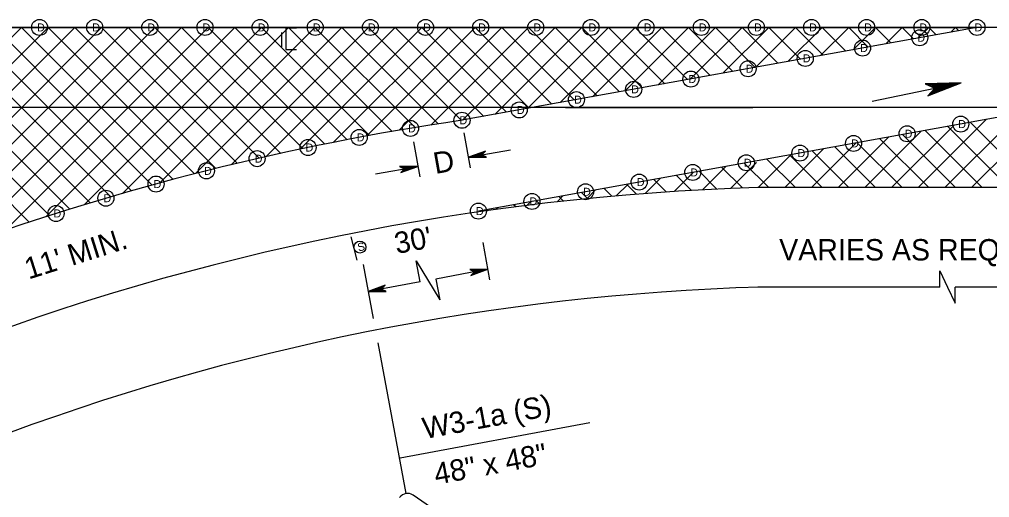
# Model space of a CAD drawing. Extents: x 499945 to 500993, y 499985 to 500645.
# Drawn here: x 500553.4 to 500735, y 500433.7 to 500523.2 of the extents above; entities that cross this region are included whole.
import ezdxf

# ---------------------------------------------------------------- set-up
doc = ezdxf.new("R2010")
doc.units = 0
for name, color, linetype in [('1', 7, 'Continuous'), ('24', 7, 'Continuous'), ('5', 7, 'Continuous'), ('56', 7, 'Continuous'), ('60', 7, 'Continuous')]:
    doc.layers.add(name, color=color, linetype=linetype)

msp = doc.modelspace()

# ---------------------------------------------------------------- linework, layer by layer
at = {"layer": '1'}
for p, q in [((500309.39, 500521.73), (500732.65, 500521.73)), ((500895.45, 500521.73), (500309.39, 500521.73)), ((500500.86, 500463.83), (500558.76, 500521.73)), ((500510.05, 500468.03), (500563.76, 500521.73)), ((500555.22, 500485.3), (500518.79, 500521.73)), ((500518.85, 500471.83), (500568.75, 500521.73)), ((500523.79, 500491.75), (500553.76, 500521.73)), ((500559, 500486.52), (500523.79, 500521.73)), ((500527.31, 500475.29), (500573.75, 500521.73)), ((500562.8, 500487.72), (500528.78, 500521.73)), ((500566.62, 500488.89), (500533.78, 500521.73)), ((500535.47, 500478.45), (500578.74, 500521.73)), ((500570.47, 500490.03), (500538.77, 500521.73)), ((500543.37, 500481.35), (500583.74, 500521.73)), ((500574.35, 500491.15), (500543.77, 500521.73)), ((500578.26, 500492.23), (500548.77, 500521.73)), ((500550.84, 500483.84), (500588.74, 500521.73)), ((500582.2, 500493.29), (500553.76, 500521.73)), ((500558.3, 500486.3), (500593.73, 500521.73)), ((500586.16, 500494.33), (500558.76, 500521.73)), ((500590.16, 500495.33), (500563.76, 500521.73)), ((500565.57, 500488.57), (500598.73, 500521.73)), ((500594.18, 500496.3), (500568.75, 500521.73)), ((500572.66, 500490.66), (500603.73, 500521.73)), ((500598.18, 500497.3), (500573.75, 500521.73)), ((500602.31, 500498.16), (500578.74, 500521.73)), ((500579.59, 500492.6), (500608.72, 500521.73)), ((500606.42, 500499.05), (500583.74, 500521.73)), ((500586.37, 500494.38), (500613.72, 500521.73)), ((500610.57, 500499.9), (500588.74, 500521.73)), ((500593.01, 500496.03), (500618.71, 500521.73)), ((500614.74, 500500.72), (500593.73, 500521.73)), ((500618.95, 500501.51), (500598.73, 500521.73)), ((500599.52, 500497.54), (500623.71, 500521.73)), ((500623.19, 500502.26), (500603.73, 500521.73)), ((500605.92, 500498.94), (500628.71, 500521.73)), ((500627.47, 500502.99), (500608.72, 500521.73)), ((500612.2, 500500.23), (500633.7, 500521.73)), ((500631.77, 500503.67), (500613.72, 500521.73)), ((500618.37, 500501.4), (500638.7, 500521.73)), ((500636.12, 500504.33), (500618.71, 500521.73)), ((500640.35, 500505.09), (500623.71, 500521.73)), ((500624.45, 500502.48), (500643.7, 500521.73)), ((500644.59, 500505.85), (500628.71, 500521.73)), ((500630.43, 500503.46), (500648.69, 500521.73)), ((500648.82, 500506.61), (500633.7, 500521.73)), ((500732.65, 500521.73), (500636.24, 500504.35)), ((500636.31, 500504.36), (500653.69, 500521.73)), ((500653.05, 500507.38), (500638.7, 500521.73)), ((500829.94, 500521.73), (500639.31, 500487.36)), ((500642.41, 500505.46), (500658.68, 500521.73)), ((500657.28, 500508.14), (500643.7, 500521.73)), ((500648.51, 500506.56), (500663.68, 500521.73)), ((500661.52, 500508.9), (500648.69, 500521.73)), ((500665.75, 500509.67), (500653.69, 500521.73)), ((500654.6, 500507.66), (500668.68, 500521.73)), ((500669.98, 500510.43), (500658.68, 500521.73)), ((500660.7, 500508.76), (500673.67, 500521.73)), ((500674.22, 500511.19), (500663.68, 500521.73)), ((500666.79, 500509.85), (500678.67, 500521.73)), ((500671.61, 500518.8), (500668.68, 500521.73)), ((500678.45, 500511.96), (500668.68, 500521.73)), ((500672.89, 500510.95), (500683.67, 500521.73)), ((500675.47, 500519.93), (500673.67, 500521.73)), ((500682.68, 500512.72), (500673.67, 500521.73)), ((500686.92, 500513.48), (500678.67, 500521.73)), ((500678.98, 500512.05), (500688.66, 500521.73)), ((500691.15, 500514.25), (500683.67, 500521.73)), ((500685.08, 500513.15), (500693.66, 500521.73)), ((500695.38, 500515.01), (500688.66, 500521.73)), ((500691.17, 500514.25), (500698.65, 500521.73)), ((500699.61, 500515.77), (500693.66, 500521.73)), ((500697.27, 500515.35), (500703.65, 500521.73)), ((500703.85, 500516.54), (500698.65, 500521.73)), ((500703.37, 500516.45), (500708.65, 500521.73)), ((500708.08, 500517.3), (500703.65, 500521.73)), ((500712.31, 500518.06), (500708.65, 500521.73)), ((500709.46, 500517.55), (500713.64, 500521.73)), ((500716.55, 500518.83), (500713.64, 500521.73)), ((500715.56, 500518.65), (500718.64, 500521.73)), ((500720.78, 500519.59), (500718.64, 500521.73)), ((500721.65, 500519.75), (500723.63, 500521.73)), ((500725.01, 500520.35), (500723.63, 500521.73)), ((500727.75, 500520.85), (500728.63, 500521.73)), ((500729.24, 500521.12), (500728.63, 500521.73)), ((500895.45, 500506.74), (500309.39, 500506.74)), ((500655.61, 500506.74), (500690.68, 500506.74)), ((500731.63, 500491.75), (500746.57, 500506.7)), ((500726.63, 500491.75), (500740.48, 500505.6)), ((500716.64, 500491.75), (500728.29, 500503.4)), ((500721.64, 500491.75), (500734.38, 500504.5)), ((500738.62, 500491.75), (500727.18, 500503.2)), ((500743.62, 500491.75), (500731.41, 500503.96)), ((500636.61, 500502), (500637.78, 500495.43)), ((500711.64, 500491.75), (500722.19, 500502.3)), ((500728.63, 500491.75), (500718.71, 500501.67)), ((500733.63, 500491.75), (500722.94, 500502.44)), ((500627.15, 500500.31), (500628.32, 500493.74)), ((500701.65, 500491.75), (500710, 500500.1)), ((500706.65, 500491.75), (500716.1, 500501.2)), ((500718.64, 500491.75), (500710.24, 500500.15)), ((500723.63, 500491.75), (500714.48, 500500.91)), ((500691.66, 500491.75), (500697.81, 500497.9)), ((500696.65, 500491.75), (500703.91, 500499)), ((500703.65, 500491.75), (500697.55, 500497.86)), ((500708.65, 500491.75), (500701.78, 500498.62)), ((500713.64, 500491.75), (500706.01, 500499.38)), ((500686.48, 500491.57), (500691.39, 500496.48)), ((500693.66, 500491.75), (500689.08, 500496.33)), ((500698.65, 500491.75), (500693.31, 500497.09)), ((500675.93, 500491.02), (500679.53, 500494.61)), ((500679.21, 500491.21), (500676.38, 500494.04)), ((500683.96, 500491.46), (500680.61, 500494.8)), ((500681.24, 500491.32), (500685.62, 500495.71)), ((500688.66, 500491.75), (500684.85, 500495.57)), ((500665.12, 500490.2), (500667.33, 500492.41)), ((500668.92, 500490.51), (500667.15, 500492.28)), ((500670.56, 500490.64), (500673.43, 500493.51)), ((500674.5, 500490.92), (500672.15, 500493.28)), ((500659.74, 500489.7), (500658.6, 500490.83)), ((500659.61, 500489.68), (500661.24, 500491.31)), ((500664.31, 500490.13), (500662.84, 500491.6)), ((500895.45, 500491.75), (500691.6, 500491.75)), ((500646.29, 500488.16), (500645.9, 500488.54)), ((500648.36, 500488.43), (500649.05, 500489.11)), ((500650.73, 500488.71), (500650.14, 500489.31)), ((500654.03, 500489.09), (500655.14, 500490.21)), ((500655.22, 500489.22), (500654.37, 500490.07)), ((500642.62, 500487.68), (500642.95, 500488.01)), ((500640.12, 500481.51), (500641.42, 500474.52)), ((500628.4, 500474.11), (500627.67, 500478.04)), ((500627.67, 500478.04), (500632.08, 500470.73)), ((500617.75, 500477.35), (500619.63, 500467.25)), ((500641.06, 500476.46), (500631.35, 500474.65)), ((500725.69, 500476.15), (500727.13, 500473.15)), ((500725.69, 500473.15), (500725.69, 500476.15)), ((500628.4, 500474.11), (500618.69, 500472.3)), ((500631.35, 500474.65), (500632.08, 500470.73)), ((500725.69, 500473.15), (500691.6, 500473.15)), ((500727.13, 500473.15), (500728.57, 500470.15)), ((500728.57, 500470.15), (500728.57, 500473.15)), ((500805.69, 500473.15), (500728.57, 500473.15)), ((500620.47, 500462.72), (500625.72, 500434.5))]:
    msp.add_line(p, q, dxfattribs=at)
for radius, start, end in [(481.7, 98.2737, 109.8807), (464.3, 91.723, 130.4534), (445.69, 91.723, 110.8417)]:
    msp.add_arc((500705.56, 500027.66), radius, start, end, dxfattribs=at)
at = {"layer": '24'}
msp.add_line((500713.05, 500507.93), (500724.73, 500510.35), dxfattribs=at)
for points in [[(500729.68, 500511.38), (500722.94, 500511.18), (500724.73, 500510.35), (500723.44, 500508.9), (500729.68, 500511.38), (500729.25, 500511.28), (500723.14, 500511.13), (500724.86, 500510.36), (500723.69, 500509.05), (500729.03, 500511.21), (500728.8, 500511.2), (500723.57, 500511.04), (500724.89, 500510.37), (500723.91, 500509.24), (500728.7, 500511.18), (500728.49, 500511.1), (500723.91, 500510.98), (500724.93, 500510.39), (500724.22, 500509.42), (500727.87, 500510.97), (500727.5, 500510.89), (500724.28, 500510.88), (500725, 500510.43), (500724.48, 500509.64), (500727.43, 500510.91), (500727.07, 500510.86), (500724.67, 500510.77), (500725.21, 500510.42), (500724.82, 500509.87), (500726.76, 500510.77), (500726.42, 500510.74), (500724.97, 500510.71), (500725.27, 500510.45), (500724.96, 500510.02), (500726.26, 500510.67), (500725.31, 500510.7), (500725.49, 500510.47), (500725.14, 500510.14), (500726.04, 500510.59), (500725.41, 500510.61), (500725.7, 500510.47), (500725.44, 500510.29), (500725.69, 500510.53), (500725.53, 500510.54)], [(500637.43, 500497.42), (500640.83, 500497.43), (500639.94, 500497.87), (500640.61, 500498.58), (500637.43, 500497.42), (500637.64, 500497.47), (500640.73, 500497.45), (500639.87, 500497.86), (500640.48, 500498.51), (500637.76, 500497.5), (500637.87, 500497.5), (500640.51, 500497.5), (500639.86, 500497.86), (500640.37, 500498.41), (500637.92, 500497.51), (500638.03, 500497.54), (500640.34, 500497.54), (500639.83, 500497.85), (500640.21, 500498.33), (500638.35, 500497.6), (500638.54, 500497.63), (500640.16, 500497.59), (500639.8, 500497.83), (500640.07, 500498.22), (500638.57, 500497.62), (500638.75, 500497.65), (500639.96, 500497.65), (500639.7, 500497.84), (500639.9, 500498.11), (500638.91, 500497.68), (500639.08, 500497.7), (500639.81, 500497.69), (500639.66, 500497.83), (500639.83, 500498.04), (500639.16, 500497.73), (500639.64, 500497.7), (500639.55, 500497.82), (500639.73, 500497.98), (500639.27, 500497.77), (500639.59, 500497.75), (500639.45, 500497.82), (500639.58, 500497.91), (500639.45, 500497.79), (500639.53, 500497.79)], [(500627.96, 500495.73), (500624.56, 500495.73), (500625.45, 500495.29), (500624.78, 500494.57), (500627.96, 500495.73), (500627.74, 500495.69), (500624.66, 500495.7), (500625.51, 500495.29), (500624.91, 500494.64), (500627.63, 500495.66), (500627.51, 500495.65), (500624.88, 500495.65), (500625.53, 500495.29), (500625.02, 500494.74), (500627.46, 500495.65), (500627.36, 500495.61), (500625.05, 500495.61), (500625.55, 500495.3), (500625.18, 500494.82), (500627.04, 500495.55), (500626.85, 500495.52), (500625.23, 500495.56), (500625.59, 500495.32), (500625.32, 500494.93), (500626.82, 500495.53), (500626.64, 500495.51), (500625.43, 500495.5), (500625.69, 500495.31), (500625.49, 500495.04), (500626.48, 500495.47), (500626.31, 500495.46), (500625.58, 500495.47), (500625.72, 500495.33), (500625.56, 500495.12), (500626.23, 500495.42), (500625.75, 500495.45), (500625.84, 500495.34), (500625.66, 500495.17), (500626.11, 500495.39), (500625.8, 500495.41), (500625.94, 500495.33), (500625.81, 500495.25), (500625.94, 500495.36), (500625.86, 500495.37)], [(500641.06, 500476.46), (500637.68, 500476.43), (500638.57, 500476), (500637.91, 500475.29), (500641.06, 500476.46), (500640.84, 500476.41), (500637.78, 500476.4), (500638.63, 500476), (500638.03, 500475.36), (500640.72, 500476.38), (500640.61, 500476.38), (500637.99, 500476.36), (500638.65, 500476.01), (500638.15, 500475.45), (500640.56, 500476.37), (500640.46, 500476.33), (500638.17, 500476.32), (500638.67, 500476.02), (500638.3, 500475.54), (500640.14, 500476.27), (500639.96, 500476.24), (500638.35, 500476.27), (500638.7, 500476.03), (500638.44, 500475.65), (500639.92, 500476.25), (500639.74, 500476.23), (500638.54, 500476.21), (500638.81, 500476.02), (500638.61, 500475.76), (500639.59, 500476.19), (500639.42, 500476.17), (500638.69, 500476.18), (500638.84, 500476.04), (500638.68, 500475.83), (500639.34, 500476.14), (500638.86, 500476.16), (500638.95, 500476.05), (500638.77, 500475.89), (500639.22, 500476.1), (500638.91, 500476.12), (500639.05, 500476.05), (500638.92, 500475.96), (500639.05, 500476.08), (500638.97, 500476.08)], [(500618.69, 500472.3), (500622.07, 500472.33), (500621.18, 500472.76), (500621.84, 500473.47), (500618.69, 500472.3), (500618.91, 500472.35), (500621.97, 500472.36), (500621.12, 500472.76), (500621.71, 500473.4), (500619.02, 500472.38), (500619.13, 500472.38), (500621.75, 500472.4), (500621.1, 500472.76), (500621.6, 500473.31), (500619.18, 500472.39), (500619.29, 500472.43), (500621.58, 500472.44), (500621.08, 500472.74), (500621.44, 500473.23), (500619.6, 500472.49), (500619.79, 500472.52), (500621.4, 500472.49), (500621.04, 500472.73), (500621.31, 500473.11), (500619.82, 500472.51), (500620, 500472.53), (500621.2, 500472.55), (500620.94, 500472.74), (500621.14, 500473.01), (500620.16, 500472.57), (500620.33, 500472.59), (500621.05, 500472.58), (500620.91, 500472.72), (500621.07, 500472.93), (500620.41, 500472.62), (500620.89, 500472.6), (500620.8, 500472.71), (500620.97, 500472.87), (500620.52, 500472.66), (500620.84, 500472.64), (500620.69, 500472.71), (500620.82, 500472.8), (500620.7, 500472.68), (500620.78, 500472.68)]]:
    msp.add_lwpolyline(points, dxfattribs=at)
at = {"layer": '5'}
for p, q in [((500637.43, 500497.42), (500645.35, 500498.83)), ((500620.04, 500494.32), (500627.96, 500495.73)), ((500624.66, 500441.17), (500660.2, 500447.78))]:
    msp.add_line(p, q, dxfattribs=at)
at = {"layer": '56'}
for p, q in [((500602.44, 500520.77), (500602.44, 500518.12)), ((500616.59, 500478.17), (500615.51, 500482.54)), ((500625.72, 500434.5), (500625.72, 500434.5)), ((500646.56, 500420.83), (500627.07, 500434.21))]:
    msp.add_line(p, q, dxfattribs=at)
msp.add_lwpolyline([(500605.24, 500521.56), (500603.24, 500521.56), (500603.24, 500519.56), (500603.24, 500517.57), (500605.24, 500517.57)], dxfattribs=at)
for centre, radius in [((500557.15, 500521.73), 1.5), ((500567.48, 500521.73), 1.5), ((500577.8, 500521.73), 1.5), ((500588.12, 500521.73), 1.5), ((500598.45, 500521.73), 1.5), ((500608.77, 500521.73), 1.5), ((500619.09, 500521.73), 1.5), ((500629.42, 500521.73), 1.5), ((500639.74, 500521.73), 1.5), ((500650.06, 500521.73), 1.5), ((500660.39, 500521.73), 1.5), ((500670.71, 500521.73), 1.5), ((500681.03, 500521.73), 1.5), ((500691.36, 500521.73), 1.5), ((500701.68, 500521.73), 1.5), ((500712, 500521.73), 1.5), ((500722.33, 500521.73), 1.5), ((500732.65, 500521.73), 1.5), ((500721.94, 500519.8), 1.5), ((500711.23, 500517.87), 1.5), ((500700.51, 500515.93), 1.5), ((500689.8, 500514), 1.5), ((500679.09, 500512.07), 1.5), ((500668.38, 500510.14), 1.5), ((500657.67, 500508.21), 1.5), ((500646.96, 500506.28), 1.5), ((500636.24, 500504.35), 1.5), ((500729.61, 500503.64), 1.5), ((500626.6, 500502.84), 1.5), ((500719.57, 500501.83), 1.5), ((500616.99, 500501.15), 1.5), ((500709.54, 500500.02), 1.5), ((500607.42, 500499.26), 1.5), ((500699.51, 500498.21), 1.5), ((500597.89, 500497.17), 1.5), ((500689.47, 500496.4), 1.5), ((500588.4, 500494.89), 1.5), ((500679.44, 500494.59), 1.5), ((500669.41, 500492.78), 1.5), ((500578.96, 500492.42), 1.5), ((500659.37, 500490.97), 1.5), ((500569.57, 500489.76), 1.5), ((500649.34, 500489.16), 1.5), ((500639.31, 500487.36), 1.5), ((500560.24, 500486.91), 1.5), ((500617.14, 500480.62), 1.12)]:
    msp.add_circle(centre, radius, dxfattribs=at)
msp.add_arc((500626.05, 500432.73), 1.8, 55.5337, 145.5337, dxfattribs=at)
at = {"layer": '60'}
for centre, radius in [((500557.15, 500521.73), 1.5), ((500567.48, 500521.73), 1.5), ((500577.8, 500521.73), 1.5), ((500588.12, 500521.73), 1.5), ((500598.45, 500521.73), 1.5), ((500608.77, 500521.73), 1.5), ((500619.09, 500521.73), 1.5), ((500629.42, 500521.73), 1.5), ((500639.74, 500521.73), 1.5), ((500650.06, 500521.73), 1.5), ((500660.39, 500521.73), 1.5), ((500670.71, 500521.73), 1.5), ((500681.03, 500521.73), 1.5), ((500691.36, 500521.73), 1.5), ((500701.68, 500521.73), 1.5), ((500712, 500521.73), 1.5), ((500722.33, 500521.73), 1.5), ((500732.65, 500521.73), 1.5), ((500721.94, 500519.8), 1.5), ((500711.23, 500517.87), 1.5), ((500700.51, 500515.93), 1.5), ((500689.8, 500514), 1.5), ((500679.09, 500512.07), 1.5), ((500668.38, 500510.14), 1.5), ((500657.67, 500508.21), 1.5), ((500646.96, 500506.28), 1.5), ((500636.24, 500504.35), 1.5), ((500729.61, 500503.64), 1.5), ((500626.6, 500502.84), 1.5), ((500719.57, 500501.83), 1.5), ((500616.99, 500501.15), 1.5), ((500709.54, 500500.02), 1.5), ((500607.42, 500499.26), 1.5), ((500699.51, 500498.21), 1.5), ((500597.89, 500497.17), 1.5), ((500689.47, 500496.4), 1.5), ((500588.4, 500494.89), 1.5), ((500679.44, 500494.59), 1.5), ((500669.41, 500492.78), 1.5), ((500578.96, 500492.42), 1.5), ((500659.37, 500490.97), 1.5), ((500569.57, 500489.76), 1.5), ((500649.34, 500489.16), 1.5), ((500639.31, 500487.36), 1.5), ((500560.24, 500486.91), 1.5), ((500617.14, 500480.62), 1.12)]:
    msp.add_circle(centre, radius, dxfattribs=at)

# ---------------------------------------------------------------- texts
at = {"layer": '1'}
msp.add_text('VARIES AS REQUIRED', height=4, dxfattribs=at).set_placement((500695.62, 500478.12))
at = {"layer": '5'}
for s, rotation, p in [('D', 10.1079, (500631.26, 500494.29)), ("11' MIN.", 17.5272, (500555.11, 500474.54)), ("30'", 10.5331, (500624, 500479.32)), ('W3-1a (S)', 10.5337, (500629.27, 500444.69)), ('48" x 48"', 10.5337, (500631.41, 500436.14))]:
    msp.add_text(s, height=4, rotation=rotation, dxfattribs=at).set_placement(p)
at = {"layer": '56'}
for p in [(500556.69, 500520.98), (500567.02, 500520.98), (500577.34, 500520.98), (500587.66, 500520.98), (500597.99, 500520.98), (500608.31, 500520.98), (500618.63, 500520.98), (500628.96, 500520.98), (500639.28, 500520.98), (500649.6, 500520.98), (500659.93, 500520.98), (500670.25, 500520.98), (500680.57, 500520.98), (500690.9, 500520.98), (500701.22, 500520.98), (500711.54, 500520.98), (500721.87, 500520.98), (500732.19, 500520.98), (500721.48, 500519.05), (500710.77, 500517.12), (500700.05, 500515.19), (500689.34, 500513.25), (500678.63, 500511.32), (500667.92, 500509.39), (500657.21, 500507.46), (500646.5, 500505.53), (500635.78, 500503.6), (500626.14, 500502.09), (500729.15, 500502.89), (500616.53, 500500.4), (500719.11, 500501.08), (500606.96, 500498.51), (500709.08, 500499.27), (500597.43, 500496.42), (500699.05, 500497.46), (500689.01, 500495.65), (500587.94, 500494.14), (500678.98, 500493.84), (500578.5, 500491.67), (500668.95, 500492.03), (500569.11, 500489.02), (500658.91, 500490.22), (500648.88, 500488.42), (500559.78, 500486.17), (500638.85, 500486.61)]:
    msp.add_text('D', height=1.5, dxfattribs=at).set_placement(p)
msp.add_text('S', height=1.5, rotation=13.9307, dxfattribs=at).set_placement((500616.88, 500479.79))

doc.saveas('drawing.dxf')
